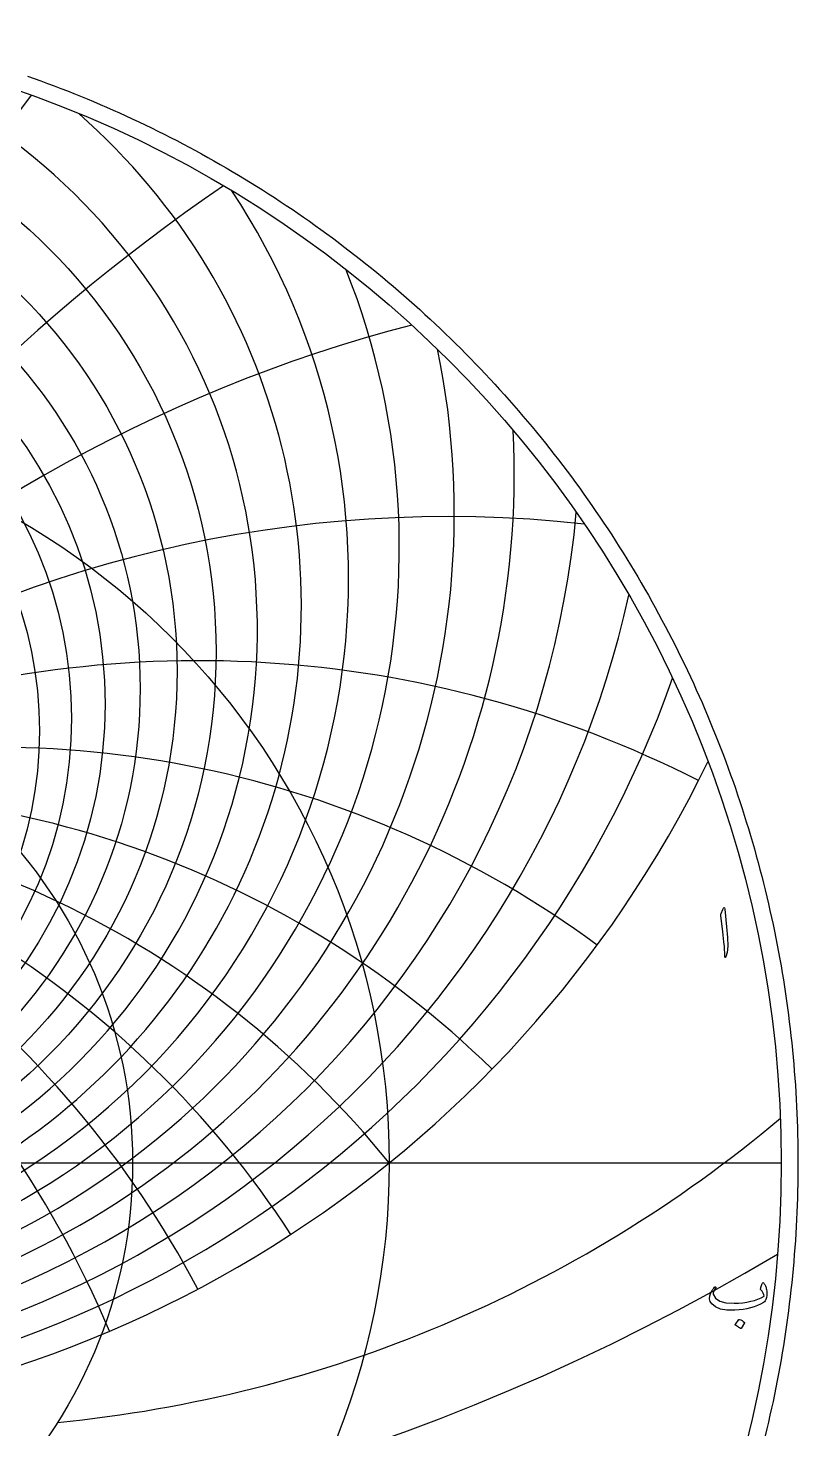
# Model space of a CAD drawing. Header units: millimetres. Extents: x -80 to 80, y -80 to 82.
# Drawn here: x 26.6 to 80.4, y -18.6 to 79.2 of the extents above; entities that cross this region are included whole.
import ezdxf

# ---------------------------------------------------------------- set-up
doc = ezdxf.new("R2010")
doc.units = ezdxf.units.MM
for name, color, linetype in [('CUT_OUTER', 1, 'Continuous'), ('ENGRAVE', 7, 'Continuous'), ('ENGRAVE_FINE', 8, 'Continuous'), ('TEXT', 5, 'Continuous')]:
    doc.layers.add(name, color=color, linetype=linetype)

msp = doc.modelspace()

# ---------------------------------------------------------------- linework, layer by layer
at = {"layer": 'CUT_OUTER'}
msp.add_lwpolyline([(26.611, 75.8366), (27.0758, 75.6719), (27.5396, 75.5043), (28.0024, 75.3339), (28.4641, 75.1607), (28.9248, 74.9846), (29.3843, 74.8057), (29.8428, 74.624), (30.3001, 74.4395), (30.7563, 74.2522), (31.2113, 74.0621), (31.6651, 73.8692), (32.1178, 73.6735), (32.5692, 73.475), (33.0195, 73.2738), (33.4684, 73.0698), (33.9162, 72.8631), (34.3626, 72.6536), (34.8078, 72.4414), (35.2516, 72.2265), (35.6941, 72.0088), (36.1353, 71.7884), (36.5751, 71.5654), (37.0135, 71.3396), (37.4505, 71.1111), (37.8862, 70.88), (38.3204, 70.6462), (38.7531, 70.4098), (39.1844, 70.1706), (39.6142, 69.9289), (40.0426, 69.6845), (40.4694, 69.4375), (40.8947, 69.1879), (41.3184, 68.9356), (41.7406, 68.6808), (42.1613, 68.4234), (42.5803, 68.1634), (42.9978, 67.9009), (43.4136, 67.6358), (43.8278, 67.3681), (44.2403, 67.0979), (44.6512, 66.8252), (45.0604, 66.55), (45.4679, 66.2722), (45.8736, 65.992), (46.2777, 65.7093), (46.68, 65.4241), (47.0806, 65.1364), (47.4794, 64.8463), (47.8764, 64.5538), (48.2715, 64.2588), (48.6649, 63.9614), (49.0565, 63.6616), (49.4462, 63.3594), (49.834, 63.0548), (50.22, 62.7479), (50.604, 62.4385), (50.9862, 62.1269), (51.3664, 61.8128), (51.7447, 61.4965), (52.1211, 61.1778), (52.4955, 60.8569), (52.8679, 60.5336), (53.2384, 60.2081), (53.6068, 59.8803), (53.9732, 59.5502), (54.3376, 59.2179), (54.6999, 58.8834), (55.0602, 58.5467), (55.4184, 58.2077), (55.7745, 57.8666), (56.1285, 57.5233), (56.4804, 57.1778), (56.8302, 56.8302), (57.1778, 56.4804), (57.5233, 56.1285), (57.8666, 55.7745), (58.2077, 55.4184), (58.5467, 55.0602), (58.8834, 54.6999), (59.2179, 54.3376), (59.5502, 53.9732), (59.8803, 53.6068), (60.2081, 53.2384), (60.5336, 52.8679), (60.8569, 52.4955), (61.1778, 52.1211), (61.4965, 51.7447), (61.8128, 51.3664), (62.1269, 50.9862), (62.4385, 50.604), (62.7479, 50.22), (63.0548, 49.834), (63.3594, 49.4462), (63.6616, 49.0565), (63.9614, 48.6649), (64.2588, 48.2715), (64.5538, 47.8764), (64.8463, 47.4794), (65.1364, 47.0806), (65.4241, 46.68), (65.7093, 46.2777), (65.992, 45.8736), (66.2722, 45.4679), (66.55, 45.0604), (66.8252, 44.6512), (67.0979, 44.2403), (67.3681, 43.8278), (67.6358, 43.4136), (67.9009, 42.9978), (68.1634, 42.5803), (68.4234, 42.1613), (68.6808, 41.7406), (68.9356, 41.3184), (69.1879, 40.8947), (69.4375, 40.4694), (69.6845, 40.0426), (69.9289, 39.6142), (70.1706, 39.1844), (70.4098, 38.7531), (70.6462, 38.3204), (70.88, 37.8862), (71.1111, 37.4505), (71.3396, 37.0135), (71.5654, 36.5751), (71.7884, 36.1353), (72.0088, 35.6941), (72.2265, 35.2516), (72.4414, 34.8078), (72.6536, 34.3626), (72.8631, 33.9162), (73.0698, 33.4684), (73.2738, 33.0195), (73.475, 32.5692), (73.6735, 32.1178), (73.8692, 31.6651), (74.0621, 31.2113), (74.2522, 30.7563), (74.4395, 30.3001), (74.624, 29.8428), (74.8057, 29.3843), (74.9846, 28.9248), (75.1607, 28.4641), (75.3339, 28.0024), (75.5043, 27.5396), (75.6719, 27.0758), (75.8366, 26.611), (75.9985, 26.1452), (76.1575, 25.6784), (76.3136, 25.2106), (76.4668, 24.7419), (76.6172, 24.2722), (76.7647, 23.8016), (76.9093, 23.3302), (77.051, 22.8578), (77.1898, 22.3846), (77.3257, 21.9106), (77.4587, 21.4357), (77.5888, 20.96), (77.7159, 20.4836), (77.8401, 20.0063), (77.9614, 19.5283), (78.0798, 19.0496), (78.1952, 18.5701), (78.3077, 18.09), (78.4172, 17.6092), (78.5238, 17.1277), (78.6274, 16.6455), (78.728, 16.1628), (78.8257, 15.6794), (78.9204, 15.1954), (79.0122, 14.7109), (79.101, 14.2258), (79.1868, 13.7402), (79.2696, 13.2541), (79.3494, 12.7674), (79.4263, 12.2803), (79.5001, 11.7927), (79.571, 11.3047), (79.6388, 10.8163), (79.7037, 10.3274), (79.7656, 9.8381), (79.8244, 9.3485), (79.8803, 8.8586), (79.9332, 8.3683), (79.983, 7.8776), (80.0298, 7.3867), (80.0736, 6.8955), (80.1144, 6.4041), (80.1522, 5.9124), (80.187, 5.4205), (80.2188, 4.9283), (80.2475, 4.436), (80.2732, 3.9436), (80.2959, 3.4509), (80.3155, 2.9582), (80.3322, 2.4653), (80.3458, 1.9724), (80.3564, 1.4793), (80.3639, 0.9863), (80.3685, 0.4931), (80.37, 0), (80.3685, -0.4931), (80.3639, -0.9863), (80.3564, -1.4793), (80.3458, -1.9724), (80.3322, -2.4653), (80.3155, -2.9582), (80.2959, -3.4509), (80.2732, -3.9436), (80.2475, -4.436), (80.2188, -4.9283), (80.187, -5.4205), (80.1522, -5.9124), (80.1144, -6.4041), (80.0736, -6.8955), (80.0298, -7.3867), (79.983, -7.8776), (79.9332, -8.3683), (79.8803, -8.8586), (79.8244, -9.3485), (79.7656, -9.8381), (79.7037, -10.3274), (79.6388, -10.8163), (79.571, -11.3047), (79.5001, -11.7927), (79.4263, -12.2803), (79.3494, -12.7674), (79.2696, -13.2541), (79.1868, -13.7402), (79.101, -14.2258), (79.0122, -14.7109), (78.9204, -15.1954), (78.8257, -15.6794), (78.728, -16.1628), (78.6274, -16.6455), (78.5238, -17.1277), (78.4172, -17.6092), (78.3077, -18.09), (78.1952, -18.5701), (78.0798, -19.0496)], dxfattribs=at)
at = {"layer": 'ENGRAVE'}
msp.add_lwpolyline([(-79.2, 0), (79.2, 0)], dxfattribs=at)
for centre, radius in [((0, 0), 79.2), ((0, 35.6763), 39.7565), ((0, 30.1475), 27.4305), ((0, 0), 51.8435), ((0, 0), 33.9362)]:
    msp.add_circle(centre, radius, dxfattribs=at)
for centre, radius, start, end in [((0, 45.3644), 56.3841, 168.321204, 11.678796), ((0, 64.0214), 82.3801, 205.930897, 334.069103), ((0, -41.982), 66.7101, 39, 141), ((0, -41.982), 66.7101, 39, 141), ((19.7512, 73.7125), 92.2572, 275.566529, 310.069655)]:
    msp.add_arc(centre, radius, start, end, dxfattribs=at)
at = {"layer": 'ENGRAVE_FINE'}
for centre, radius in [((0, 34.3197), 37.0367), ((0, 33.1031), 34.4607), ((0, 32.0107), 32.0107), ((0, 31.0292), 29.6717)]:
    msp.add_circle(centre, radius, dxfattribs=at)
for centre, radius, start, end in [((0, 37.1915), 42.6405, 104.46207, 75.53793), ((183.2845, -41.982), 195.0473, 143.3264, 172.854105), ((183.2845, -41.982), 195.0473, 143.3264, 172.854105), ((0, 38.8878), 45.7131, 131.307855, 48.692145), ((0, 40.7922), 49.0034, 146.48771, 33.51229), ((115.5453, -41.982), 133.4202, 124.337179, 169.159346), ((115.5453, -41.982), 133.4202, 124.337179, 169.159346), ((0, 42.9376), 52.5462, 158.307565, 21.692435), ((79.502, -41.982), 103.7825, 104.554259, 165.311432), ((79.502, -41.982), 103.7825, 104.554259, 165.311432), ((0, 48.1228), 60.5693, 177.166321, 2.833679), ((0, 51.2755), 65.1669, 185.179056, 354.820944), ((55.9764, -41.982), 87.0838, 83.748509, 161.246929), ((55.9764, -41.982), 87.0838, 83.748509, 161.246929), ((0, 54.9022), 70.259, 192.562112, 347.437888), ((-38.5151, -41.982), 77.0302, 23.109812, 116.954145), ((-38.5151, -41.982), 77.0302, 23.109812, 116.954145), ((38.5151, -41.982), 77.0302, 63.045855, 156.890188), ((38.5151, -41.982), 77.0302, 63.045855, 156.890188), ((0, 59.106), 75.9509, 199.448543, 340.551457), ((-24.2805, -41.982), 70.9914, 27.851987, 126.345474), ((-24.2805, -41.982), 70.9914, 27.851987, 126.345474), ((24.2805, -41.982), 70.9914, 53.654526, 152.148013), ((24.2805, -41.982), 70.9914, 53.654526, 152.148013), ((-11.7628, -41.982), 67.7392, 33.097661, 134.238363), ((-11.7628, -41.982), 67.7392, 33.097661, 134.238363), ((11.7628, -41.982), 67.7392, 45.761637, 146.902339), ((11.7628, -41.982), 67.7392, 45.761637, 146.902339), ((0, 125.7868), 153.9356, 239.147014, 300.852986)]:
    msp.add_arc(centre, radius, start, end, dxfattribs=at)
at = {"layer": 'TEXT'}
for points in [[(75.1313, 17.6917), (75.1791, 17.7842), (75.2175, 17.8167), (75.2465, 17.7892), (75.2662, 17.7017), (75.3811, 16.4777), (75.4495, 15.7264), (75.4648, 15.1262), (75.427, 14.6772), (75.3361, 14.3793), (75.3196, 14.355), (75.3049, 14.3418), (75.2921, 14.34), (75.2812, 14.3493), (75.2724, 14.364), (75.2662, 14.3831), (75.2624, 14.4065), (75.2612, 14.4343), (75.2612, 14.6507), (75.2512, 14.8802), (75.2312, 15.1228), (75.2012, 15.3785), (75.1947, 15.4454), (75.175, 15.6259), (75.1422, 15.92), (75.0963, 16.3278), (74.9864, 17.2321), (74.9839, 17.2802), (74.9864, 17.3245), (74.9939, 17.3651), (75.0064, 17.402)], [(77.9843, -8.3907), (78.0178, -8.4329), (78.0486, -8.4794), (78.0766, -8.5303), (78.1017, -8.5856), (78.124, -8.6449), (78.1435, -8.708), (78.1602, -8.7748), (78.1741, -8.8454), (78.1922, -8.9871), (78.1966, -9.1277), (78.1872, -9.2669), (78.1641, -9.4049), (78.1292, -9.528), (78.0842, -9.6273), (78.0292, -9.7028), (77.9643, -9.7547), (77.7582, -9.8636), (77.5396, -9.9608), (77.3086, -10.046), (77.065, -10.1194), (76.8089, -10.1803), (76.5404, -10.2281), (76.2594, -10.2627), (75.9658, -10.2843), (75.4156, -10.2786), (74.9641, -10.2018), (74.6113, -10.0538), (74.3571, -9.8346), (74.2528, -9.6632), (74.2047, -9.4786), (74.2128, -9.281), (74.2772, -9.0702), (74.2989, -9.0248), (74.324, -8.9784), (74.3526, -8.9311), (74.3846, -8.8828), (74.42, -8.8337), (74.4589, -8.7835), (74.5012, -8.7325), (74.5469, -8.6805), (74.5622, -8.6658), (74.5782, -8.6568), (74.5947, -8.6533), (74.6119, -8.6555), (74.6234, -8.6599), (74.6331, -8.668), (74.6409, -8.6799), (74.6469, -8.6955), (74.6497, -8.7102), (74.6481, -8.7242), (74.6422, -8.7376), (74.6319, -8.7504), (74.5891, -8.8013), (74.5507, -8.8541), (74.5167, -8.9088), (74.487, -8.9653), (74.4667, -9.0193), (74.4558, -9.0714), (74.4542, -9.1217), (74.462, -9.1701), (74.6181, -9.4527), (74.9117, -9.651), (75.3426, -9.765), (75.9109, -9.7946), (76.2233, -9.7826), (76.521, -9.7565), (76.8041, -9.7164), (77.0725, -9.6622), (77.3265, -9.594), (77.5665, -9.5117), (77.7924, -9.4154), (78.0043, -9.305), (77.9837, -9.202), (77.9368, -9.0877), (77.8637, -8.9622), (77.7644, -8.8254), (77.7613, -8.8123), (77.762, -8.7879), (77.7663, -8.7523), (77.7744, -8.7055), (77.7766, -8.7008), (77.7782, -8.6967), (77.7791, -8.6933), (77.7794, -8.6905), (77.7957, -8.6268), (77.8194, -8.5556), (77.8506, -8.4769), (77.8894, -8.3907), (77.9065, -8.3645), (77.9281, -8.3558), (77.954, -8.3645), (77.9843, -8.3907)], [(76.2406, -10.9338), (76.2469, -10.9275), (76.2556, -10.9238), (76.2669, -10.9225), (76.2806, -10.9238), (76.3777, -10.9631), (76.4692, -11.0112), (76.5551, -11.068), (76.6353, -11.1336), (76.6431, -11.1436), (76.6466, -11.1536), (76.6456, -11.1636), (76.6403, -11.1736), (76.4055, -11.5533), (76.3968, -11.5623), (76.3855, -11.5645), (76.3718, -11.5598), (76.3555, -11.5483), (76.3415, -11.5383), (76.3193, -11.5233), (76.289, -11.5033), (76.2506, -11.4783), (76.2035, -11.4484), (76.147, -11.4134), (76.0811, -11.3734), (76.0058, -11.3285), (75.9958, -11.321), (75.9908, -11.3135), (75.9908, -11.306), (75.9958, -11.2985)]]:
    msp.add_lwpolyline(points, close=True, dxfattribs=at)

doc.saveas('drawing.dxf')
